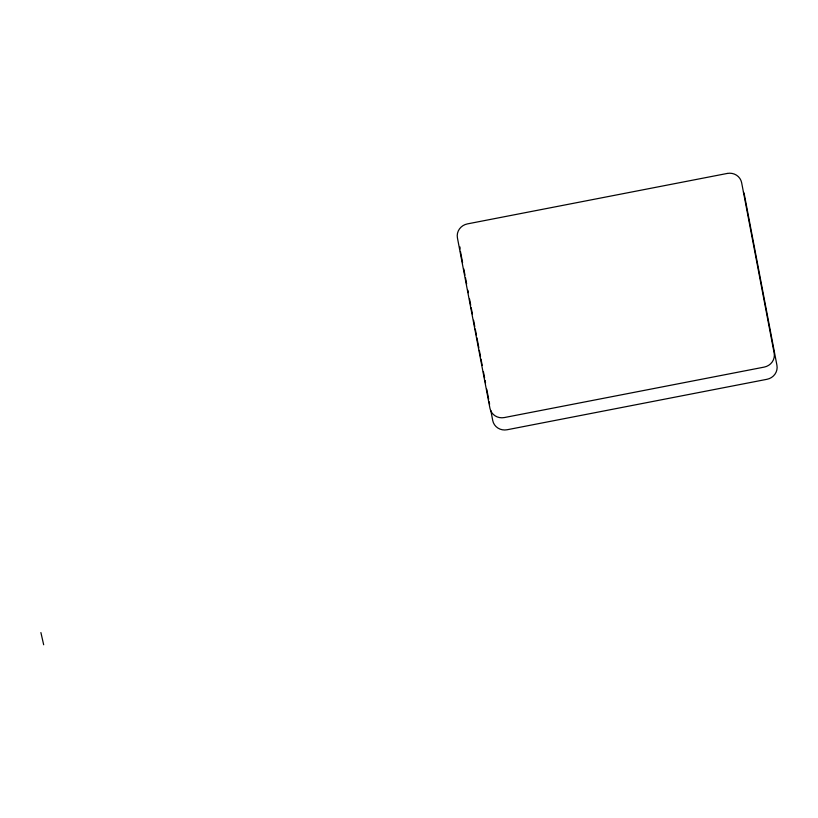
<?xml version="1.0" encoding="UTF-8"?>
<svg xmlns="http://www.w3.org/2000/svg" width="818" height="818" viewBox="0 0 818 818"><rect width="100%" height="100%" fill="white"/><g stroke="black" fill="none" stroke-linecap="round" stroke-linejoin="round"><path stroke-width="1.23" d="M40.9 632.57L43.671 644.768M460.432 251.341L462.589 262.619M463.786 268.887L464.982 275.145M465.462 277.65L466.649 283.918M467.845 290.185L468.325 292.691M469.522 298.959L470.718 305.216M471.199 307.732L472.395 313.989M473.591 320.257L474.788 326.525M475.268 329.03L476.465 335.298M476.935 337.803L478.847 347.824M479.328 350.329L480.524 356.597M481.004 359.102L482.201 365.37M483.397 371.628L484.593 377.896M485.074 380.401L485.544 382.906M486.741 389.174L488.663 399.194M489.133 401.699L489.614 404.204M490.81 410.472L492.722 420.503A12.413 11.83 -12.8 0 0 507.119 429.757L766.977 379.296A12.413 11.83 -12.8 0 0 776.936 365.309L744.411 194.899A12.413 11.83 -12.8 0 0 743.419 191.974M460.053 249.071A12.413 11.83 -12.8 0 1 460.033 247.005M727.243 173.447L467.385 223.907A12.413 11.83 -12.8 0 0 457.426 237.895L489.951 408.305A12.413 11.83 -12.8 0 0 504.348 417.558L764.206 367.098A12.413 11.83 -12.8 0 0 774.165 353.11L741.64 182.7A12.413 11.83 -12.8 0 0 727.243 173.447"/></g></svg>
